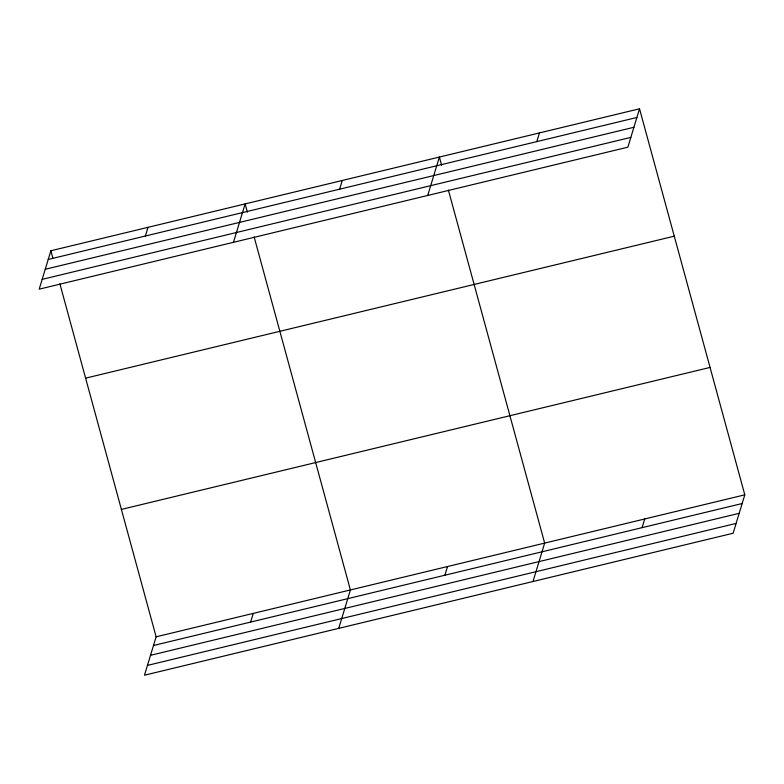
<?xml version="1.0" encoding="UTF-8"?>
<svg xmlns="http://www.w3.org/2000/svg" width="784" height="784" viewBox="0 0 784 784"><rect width="100%" height="100%" fill="white"/><g stroke="black" fill="none" stroke-linecap="round" stroke-linejoin="round"><path stroke-width="1.18" d="M50.872 250.762L39.2 289.169L627.866 147.186L639.528 108.79L50.872 250.762L52.802 257.838M145.354 236.033L148 227.34M233.456 242.315L245.127 203.909L247.381 212.17M59.878 283.788L156.134 636.814L144.472 675.21L733.128 533.238L744.8 494.831L639.528 108.79M339.619 189.179L342.255 180.487M250.625 622.075L253.271 613.382M427.721 195.461L439.383 157.055L441.637 165.316M338.727 628.366L350.399 589.96L254.134 236.935M536.815 141.61L539.461 132.917M444.881 575.221L447.527 566.528M532.983 581.512L544.655 543.106L448.389 190.091M642.086 527.661L644.722 518.969M48.226 259.455L636.892 117.482M45.247 269.265L633.913 127.282M42.179 279.369L630.846 137.386M85.603 378.162L674.269 236.18M121.402 509.414L710.059 367.431M156.134 636.814L744.8 494.831M153.497 645.506L742.164 503.524M150.518 655.306L739.185 513.324M147.451 665.41L736.107 523.428"/></g></svg>
